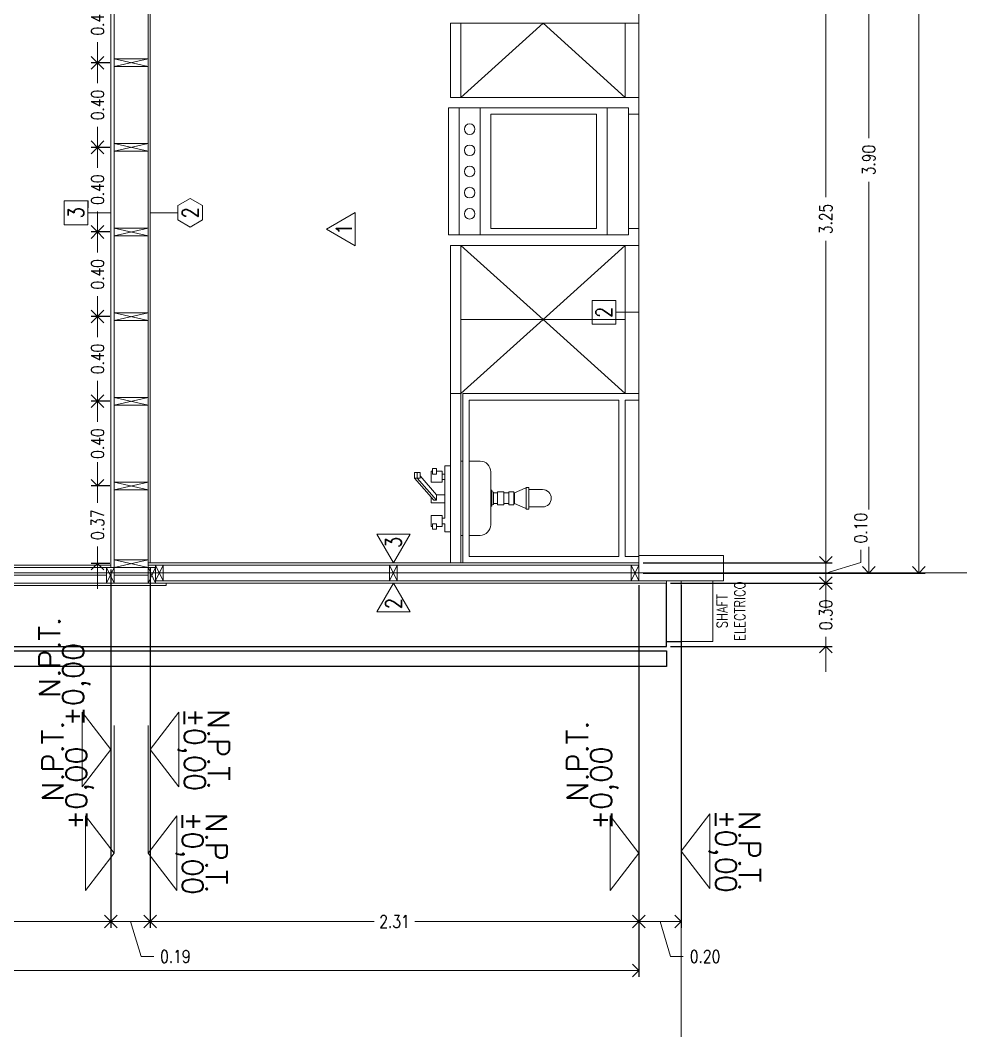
# Model space of a CAD drawing. Header units: metres. Extents: x -2 to 612, y -64 to 156.
# Drawn here: x 548.415 to 552.889, y 21.136 to 25.911 of the extents above; entities that cross this region are included whole.
import ezdxf
from ezdxf.enums import TextEntityAlignment as Align

# ---------------------------------------------------------------- set-up
doc = ezdxf.new("R2010")
doc.units = ezdxf.units.M
doc.header["$LTSCALE"] = 5
doc.header["$MEASUREMENT"] = 0
doc.linetypes.add('HIDDEN', pattern=[0.375, 0.25, -0.125])
doc.layers.get('0').update_dxf_attribs({"color": 30})
doc.layers.get('DEFPOINTS').update_dxf_attribs({"color": 210})
for name, color, linetype, lineweight in [('A-ANNO-DIMS', 3, 'Continuous', 18), ('A-ANNO-SYMB', 3, 'Continuous', 18), ('A-ANNO-TEXT', 3, 'Continuous', 18), ('A-DETL-MBND', 3, 'Continuous', 18), ('A-ELEV-IDEN', 3, 'Continuous', 18), ('A-ELEV-MBE2', 4, 'Continuous', 25), ('A-FURN', 8, 'Continuous', 18), ('A-WALL-PATT', 8, 'Continuous', 18), ('A-WALL-STUD', 3, 'Continuous', 18)]:
    doc.layers.add(name, color=color, linetype=linetype, lineweight=lineweight)
doc.styles.add('E-ROMANS', font='romans.shx', dxfattribs={"width": 0.8})
doc.dimstyles.new('E-0050_ARW_12', dxfattribs={"dimscale": 0.001, "dimtxt": 60, "dimasz": 60, "dimexe": 30, "dimexo": 20, "dimgap": 30, "dimtad": 0, "dimzin": 0, "dimdsep": 46, "dimtxsty": 'E-ROMANS', "dimblk": 'OPEN90', "dimcen": 30, "dimclrd": 256, "dimclre": 256, "dimclrt": 256, "dimadec": 0, "dimazin": 0, "dimtfac": 1, "dimtmove": 1, "dimatfit": 3, "dimldrblk": 'OPEN90', "dimfxl": 1, "dimtfill": 1, "dimtolj": 1, "dimtzin": 0, "dimlwd": -1, "dimarcsym": 0})

# ---------------------------------------------------------------- blocks, each defined once
blk = doc.blocks.new('_Open90')
at = {"color": 0, "linetype": 'ByBlock', "lineweight": -2}
for p, q in [((0, 0), (-1, 0)), ((-0.5, 0.5), (0, 0)), ((0, 0), (-0.5, -0.5))]:
    blk.add_line(p, q, dxfattribs=at)
blk = doc.blocks.new('*D798')
at = {"layer": 'A-ANNO-DIMS', "transparency": 16777216}
for p, q in [((548.781, 23.7705), (548.781, 23.8305)), ((548.781, 23.7105), (548.781, 23.6302)), ((548.781, 23.3435), (548.781, 23.4239)), ((548.781, 23.2835), (548.781, 23.2235))]:
    blk.add_line(p, q, dxfattribs=at)
at = {"layer": 'A-ANNO-DIMS', "lineweight": -2, "transparency": 16777216}
for p, q in [((548.8392, 23.7105), (548.751, 23.7105)), ((548.8392, 23.3435), (548.751, 23.3435))]:
    blk.add_line(p, q, dxfattribs=at)
at = {"layer": 'DEFPOINTS', "color": 0, "transparency": 16777216}
for p in [(548.781, 23.7105), (548.8592, 23.7105), (548.8592, 23.3435)]:
    blk.add_point(p, dxfattribs=at)
at = {"layer": 'A-ANNO-DIMS', "transparency": 16777216, "xscale": 0.06, "yscale": 0.06, "zscale": 0.06}
for p, rotation in [((548.781, 23.7105), 270), ((548.781, 23.3435), 90)]:
    blk.add_blockref('_Open90', p, dxfattribs=dict(at, rotation=rotation))
at = {"layer": 'A-ANNO-DIMS', "transparency": 16777216, "insert": (548.781, 23.527), "char_height": 0.06, "attachment_point": 5, "rotation": 90, "style": 'E-ROMANS', "bg_fill": 3, "box_fill_scale": 1.25, "bg_fill_color": 256, "bg_fill_true_color": 13158600, "bg_fill_transparency": 0}
blk.add_mtext('\\A1;0.37', dxfattribs=at)
blk = doc.blocks.new('*D799')
at = {"layer": 'A-ANNO-DIMS', "lineweight": -2, "transparency": 16777216}
for p, q in [((548.8392, 24.1105), (548.751, 24.1105)), ((548.8392, 23.7105), (548.751, 23.7105))]:
    blk.add_line(p, q, dxfattribs=at)
at = {"layer": 'A-ANNO-DIMS', "transparency": 16777216}
for p, q in [((548.781, 24.0505), (548.781, 24.0137)), ((548.781, 23.7705), (548.781, 23.8074))]:
    blk.add_line(p, q, dxfattribs=at)
at = {"layer": 'DEFPOINTS', "color": 0, "transparency": 16777216}
for p in [(548.781, 24.1105), (548.8592, 24.1105), (548.8592, 23.7105)]:
    blk.add_point(p, dxfattribs=at)
at = {"layer": 'A-ANNO-DIMS', "transparency": 16777216, "xscale": 0.06, "yscale": 0.06, "zscale": 0.06}
for p, rotation in [((548.781, 24.1105), 90), ((548.781, 23.7105), 270)]:
    blk.add_blockref('_Open90', p, dxfattribs=dict(at, rotation=rotation))
at = {"layer": 'A-ANNO-DIMS', "transparency": 16777216, "insert": (548.781, 23.9105), "char_height": 0.06, "attachment_point": 5, "rotation": 90, "style": 'E-ROMANS', "bg_fill": 3, "box_fill_scale": 1.25, "bg_fill_color": 256, "bg_fill_true_color": 13158600, "bg_fill_transparency": 0}
blk.add_mtext('\\A1;0.40', dxfattribs=at)
blk = doc.blocks.new('*D800')
at = {"layer": 'A-ANNO-DIMS', "lineweight": -2, "transparency": 16777216}
for p, q in [((548.8392, 24.5105), (548.751, 24.5105)), ((548.8392, 24.1105), (548.751, 24.1105))]:
    blk.add_line(p, q, dxfattribs=at)
at = {"layer": 'A-ANNO-DIMS', "transparency": 16777216}
for p, q in [((548.781, 24.4505), (548.781, 24.4137)), ((548.781, 24.1705), (548.781, 24.2074))]:
    blk.add_line(p, q, dxfattribs=at)
at = {"layer": 'DEFPOINTS', "color": 0, "transparency": 16777216}
for p in [(548.781, 24.5105), (548.8592, 24.5105), (548.8592, 24.1105)]:
    blk.add_point(p, dxfattribs=at)
at = {"layer": 'A-ANNO-DIMS', "transparency": 16777216, "xscale": 0.06, "yscale": 0.06, "zscale": 0.06}
for p, rotation in [((548.781, 24.5105), 90), ((548.781, 24.1105), 270)]:
    blk.add_blockref('_Open90', p, dxfattribs=dict(at, rotation=rotation))
at = {"layer": 'A-ANNO-DIMS', "transparency": 16777216, "insert": (548.781, 24.3105), "char_height": 0.06, "attachment_point": 5, "rotation": 90, "style": 'E-ROMANS', "bg_fill": 3, "box_fill_scale": 1.25, "bg_fill_color": 256, "bg_fill_true_color": 13158600, "bg_fill_transparency": 0}
blk.add_mtext('\\A1;0.40', dxfattribs=at)
blk = doc.blocks.new('*D801')
at = {"layer": 'A-ANNO-DIMS', "lineweight": -2, "transparency": 16777216}
for p, q in [((548.8392, 24.9105), (548.751, 24.9105)), ((548.8392, 24.5105), (548.751, 24.5105))]:
    blk.add_line(p, q, dxfattribs=at)
at = {"layer": 'A-ANNO-DIMS', "transparency": 16777216}
for p, q in [((548.781, 24.8505), (548.781, 24.8137)), ((548.781, 24.5705), (548.781, 24.6074))]:
    blk.add_line(p, q, dxfattribs=at)
at = {"layer": 'DEFPOINTS', "color": 0, "transparency": 16777216}
for p in [(548.781, 24.9105), (548.8592, 24.9105), (548.8592, 24.5105)]:
    blk.add_point(p, dxfattribs=at)
at = {"layer": 'A-ANNO-DIMS', "transparency": 16777216, "xscale": 0.06, "yscale": 0.06, "zscale": 0.06}
for p, rotation in [((548.781, 24.9105), 90), ((548.781, 24.5105), 270)]:
    blk.add_blockref('_Open90', p, dxfattribs=dict(at, rotation=rotation))
at = {"layer": 'A-ANNO-DIMS', "transparency": 16777216, "insert": (548.781, 24.7105), "char_height": 0.06, "attachment_point": 5, "rotation": 90, "style": 'E-ROMANS', "bg_fill": 3, "box_fill_scale": 1.25, "bg_fill_color": 256, "bg_fill_true_color": 13158600, "bg_fill_transparency": 0}
blk.add_mtext('\\A1;0.40', dxfattribs=at)
blk = doc.blocks.new('*D802')
at = {"layer": 'A-ANNO-DIMS', "lineweight": -2, "transparency": 16777216}
for p, q in [((548.8392, 25.3105), (548.751, 25.3105)), ((548.8392, 24.9105), (548.751, 24.9105))]:
    blk.add_line(p, q, dxfattribs=at)
at = {"layer": 'A-ANNO-DIMS', "transparency": 16777216}
for p, q in [((548.781, 25.2505), (548.781, 25.2137)), ((548.781, 24.9705), (548.781, 25.0074))]:
    blk.add_line(p, q, dxfattribs=at)
at = {"layer": 'DEFPOINTS', "color": 0, "transparency": 16777216}
for p in [(548.781, 25.3105), (548.8592, 25.3105), (548.8592, 24.9105)]:
    blk.add_point(p, dxfattribs=at)
at = {"layer": 'A-ANNO-DIMS', "transparency": 16777216, "xscale": 0.06, "yscale": 0.06, "zscale": 0.06}
for p, rotation in [((548.781, 25.3105), 90), ((548.781, 24.9105), 270)]:
    blk.add_blockref('_Open90', p, dxfattribs=dict(at, rotation=rotation))
at = {"layer": 'A-ANNO-DIMS', "transparency": 16777216, "insert": (548.781, 25.1105), "char_height": 0.06, "attachment_point": 5, "rotation": 90, "style": 'E-ROMANS', "bg_fill": 3, "box_fill_scale": 1.25, "bg_fill_color": 256, "bg_fill_true_color": 13158600, "bg_fill_transparency": 0}
blk.add_mtext('\\A1;0.40', dxfattribs=at)
blk = doc.blocks.new('*D803')
at = {"layer": 'A-ANNO-DIMS', "lineweight": -2, "transparency": 16777216}
for p, q in [((548.8392, 25.7105), (548.751, 25.7105)), ((548.8392, 25.3105), (548.751, 25.3105))]:
    blk.add_line(p, q, dxfattribs=at)
at = {"layer": 'A-ANNO-DIMS', "transparency": 16777216}
for p, q in [((548.781, 25.6505), (548.781, 25.6137)), ((548.781, 25.3705), (548.781, 25.4074))]:
    blk.add_line(p, q, dxfattribs=at)
at = {"layer": 'DEFPOINTS', "color": 0, "transparency": 16777216}
for p in [(548.781, 25.7105), (548.8592, 25.7105), (548.8592, 25.3105)]:
    blk.add_point(p, dxfattribs=at)
at = {"layer": 'A-ANNO-DIMS', "transparency": 16777216, "xscale": 0.06, "yscale": 0.06, "zscale": 0.06}
for p, rotation in [((548.781, 25.7105), 90), ((548.781, 25.3105), 270)]:
    blk.add_blockref('_Open90', p, dxfattribs=dict(at, rotation=rotation))
at = {"layer": 'A-ANNO-DIMS', "transparency": 16777216, "insert": (548.781, 25.5105), "char_height": 0.06, "attachment_point": 5, "rotation": 90, "style": 'E-ROMANS', "bg_fill": 3, "box_fill_scale": 1.25, "bg_fill_color": 256, "bg_fill_true_color": 13158600, "bg_fill_transparency": 0}
blk.add_mtext('\\A1;0.40', dxfattribs=at)
blk = doc.blocks.new('*D804')
at = {"layer": 'A-ANNO-DIMS', "lineweight": -2, "transparency": 16777216}
for p, q in [((548.8392, 26.1105), (548.751, 26.1105)), ((548.8392, 25.7105), (548.751, 25.7105))]:
    blk.add_line(p, q, dxfattribs=at)
at = {"layer": 'A-ANNO-DIMS', "transparency": 16777216}
for p, q in [((548.781, 26.0505), (548.781, 26.0137)), ((548.781, 25.7705), (548.781, 25.8074))]:
    blk.add_line(p, q, dxfattribs=at)
at = {"layer": 'DEFPOINTS', "color": 0, "transparency": 16777216}
for p in [(548.781, 26.1105), (548.8592, 26.1105), (548.8592, 25.7105)]:
    blk.add_point(p, dxfattribs=at)
at = {"layer": 'A-ANNO-DIMS', "transparency": 16777216, "xscale": 0.06, "yscale": 0.06, "zscale": 0.06}
for p, rotation in [((548.781, 26.1105), 90), ((548.781, 25.7105), 270)]:
    blk.add_blockref('_Open90', p, dxfattribs=dict(at, rotation=rotation))
at = {"layer": 'A-ANNO-DIMS', "transparency": 16777216, "insert": (548.781, 25.9105), "char_height": 0.06, "attachment_point": 5, "rotation": 90, "style": 'E-ROMANS', "bg_fill": 3, "box_fill_scale": 1.25, "bg_fill_color": 256, "bg_fill_true_color": 13158600, "bg_fill_transparency": 0}
blk.add_mtext('\\A1;0.40', dxfattribs=at)
blk = doc.blocks.new('*D1424')
at = {"layer": 'A-ANNO-DIMS', "lineweight": -2, "transparency": 16777216}
for p, q in [((552.8687, 30.201), (552.6324, 30.201)), ((551.3688, 23.299), (552.6924, 23.299))]:
    blk.add_line(p, q, dxfattribs=at)
at = {"layer": 'A-ANNO-DIMS', "transparency": 16777216}
for p, q in [((552.6624, 30.141), (552.6624, 26.852)), ((552.6624, 23.359), (552.6624, 26.648))]:
    blk.add_line(p, q, dxfattribs=at)
at = {"layer": 'DEFPOINTS', "color": 0, "transparency": 16777216}
for p in [(552.6624, 30.201), (552.8887, 30.201), (551.3488, 23.299)]:
    blk.add_point(p, dxfattribs=at)
at = {"layer": 'A-ANNO-DIMS', "transparency": 16777216, "xscale": 0.06, "yscale": 0.06, "zscale": 0.06}
for p, rotation in [((552.6624, 30.201), 90), ((552.6624, 23.299), 270)]:
    blk.add_blockref('_Open90', p, dxfattribs=dict(at, rotation=rotation))
at = {"layer": 'A-ANNO-DIMS', "transparency": 16777216, "insert": (552.6624, 26.75), "char_height": 0.06, "attachment_point": 5, "rotation": 90, "style": 'E-ROMANS', "bg_fill": 3, "box_fill_scale": 1.25, "bg_fill_color": 256, "bg_fill_true_color": 13158600, "bg_fill_transparency": 0}
blk.add_mtext('\\A1;6.90', dxfattribs=at)
blk = doc.blocks.new('*D779')
at = {"layer": 'A-ANNO-DIMS', "lineweight": -2, "transparency": 16777216}
for p, q in [((551.3592, 27.202), (552.4554, 27.202)), ((551.3592, 23.299), (552.4554, 23.299))]:
    blk.add_line(p, q, dxfattribs=at)
at = {"layer": 'A-ANNO-DIMS', "transparency": 16777216}
for p, q in [((552.4254, 27.142), (552.4254, 25.3537)), ((552.4254, 23.359), (552.4254, 25.1474))]:
    blk.add_line(p, q, dxfattribs=at)
at = {"layer": 'DEFPOINTS', "color": 0, "transparency": 16777216}
for p in [(551.3392, 27.202), (551.3392, 23.299), (552.4254, 23.299)]:
    blk.add_point(p, dxfattribs=at)
at = {"layer": 'A-ANNO-DIMS', "transparency": 16777216, "xscale": 0.06, "yscale": 0.06, "zscale": 0.06}
for p, rotation in [((552.4254, 27.202), 90), ((552.4254, 23.299), 270)]:
    blk.add_blockref('_Open90', p, dxfattribs=dict(at, rotation=rotation))
at = {"layer": 'A-ANNO-DIMS', "transparency": 16777216, "insert": (552.4254, 25.2505), "char_height": 0.06, "attachment_point": 5, "rotation": 90, "style": 'E-ROMANS', "bg_fill": 3, "box_fill_scale": 1.25, "bg_fill_color": 256, "bg_fill_true_color": 13158600, "bg_fill_transparency": 0}
blk.add_mtext('\\A1;3.90', dxfattribs=at)
blk = doc.blocks.new('*D814')
at = {"layer": 'A-ANNO-DIMS', "lineweight": -2, "transparency": 16777216}
for p, q in [((551.3392, 23.2415), (551.3392, 21.6222)), ((551.5392, 23.2415), (551.5392, 21.6222))]:
    blk.add_line(p, q, dxfattribs=at)
at = {"layer": 'A-ANNO-DIMS', "transparency": 16777216}
for p, q in [((551.4792, 21.6522), (551.3992, 21.6522)), ((551.4392, 21.6522), (551.4887, 21.4872)), ((551.4887, 21.4872), (551.5487, 21.4872))]:
    blk.add_line(p, q, dxfattribs=at)
at = {"layer": 'DEFPOINTS', "color": 0, "transparency": 16777216}
for p in [(551.3392, 23.2615), (551.5392, 23.2615), (551.3392, 21.6522)]:
    blk.add_point(p, dxfattribs=at)
at = {"layer": 'A-ANNO-DIMS', "transparency": 16777216, "xscale": 0.06, "yscale": 0.06, "zscale": 0.06, "rotation": 180}
blk.add_blockref('_Open90', (551.3392, 21.6522), dxfattribs=at)
at = {"layer": 'A-ANNO-DIMS', "transparency": 16777216, "xscale": 0.06, "yscale": 0.06, "zscale": 0.06}
blk.add_blockref('_Open90', (551.5392, 21.6522), dxfattribs=at)
at = {"layer": 'A-ANNO-DIMS', "transparency": 16777216, "insert": (551.6519, 21.4872), "char_height": 0.06, "attachment_point": 5, "style": 'E-ROMANS', "bg_fill": 3, "box_fill_scale": 1.25, "bg_fill_color": 256, "bg_fill_true_color": 13158600, "bg_fill_transparency": 0}
blk.add_mtext('\\A1;0.20', dxfattribs=at)
blk = doc.blocks.new('*D815')
at = {"layer": 'A-ANNO-DIMS', "lineweight": -2, "transparency": 16777216}
for p, q in [((549.0292, 23.3265), (549.0292, 21.6222)), ((551.3392, 23.2415), (551.3392, 21.6222))]:
    blk.add_line(p, q, dxfattribs=at)
at = {"layer": 'A-ANNO-DIMS', "transparency": 16777216}
for p, q in [((549.0892, 21.6522), (550.0879, 21.6522)), ((551.2792, 21.6522), (550.2805, 21.6522))]:
    blk.add_line(p, q, dxfattribs=at)
at = {"layer": 'DEFPOINTS', "color": 0, "transparency": 16777216}
for p in [(549.0292, 23.3465), (551.3392, 23.2615), (549.0292, 21.6522)]:
    blk.add_point(p, dxfattribs=at)
at = {"layer": 'A-ANNO-DIMS', "transparency": 16777216, "xscale": 0.06, "yscale": 0.06, "zscale": 0.06, "rotation": 180}
blk.add_blockref('_Open90', (549.0292, 21.6522), dxfattribs=at)
at = {"layer": 'A-ANNO-DIMS', "transparency": 16777216, "xscale": 0.06, "yscale": 0.06, "zscale": 0.06}
blk.add_blockref('_Open90', (551.3392, 21.6522), dxfattribs=at)
at = {"layer": 'A-ANNO-DIMS', "transparency": 16777216, "insert": (550.1842, 21.6522), "char_height": 0.06, "attachment_point": 5, "style": 'E-ROMANS', "bg_fill": 3, "box_fill_scale": 1.25, "bg_fill_color": 256, "bg_fill_true_color": 13158600, "bg_fill_transparency": 0}
blk.add_mtext('\\A1;2.31', dxfattribs=at)
blk = doc.blocks.new('*D816')
at = {"layer": 'A-ANNO-DIMS', "lineweight": -2, "transparency": 16777216}
for p, q in [((548.8442, 23.3155), (548.8442, 21.6222)), ((549.0292, 23.3265), (549.0292, 21.6222))]:
    blk.add_line(p, q, dxfattribs=at)
at = {"layer": 'A-ANNO-DIMS', "transparency": 16777216}
for p, q in [((548.9692, 21.6522), (548.9042, 21.6522)), ((548.9367, 21.6522), (548.9862, 21.4872)), ((548.9862, 21.4872), (549.0462, 21.4872))]:
    blk.add_line(p, q, dxfattribs=at)
at = {"layer": 'DEFPOINTS', "color": 0, "transparency": 16777216}
for p in [(548.8442, 23.3355), (549.0292, 23.3465), (548.8442, 21.6522)]:
    blk.add_point(p, dxfattribs=at)
at = {"layer": 'A-ANNO-DIMS', "transparency": 16777216, "xscale": 0.06, "yscale": 0.06, "zscale": 0.06, "rotation": 180}
blk.add_blockref('_Open90', (548.8442, 21.6522), dxfattribs=at)
at = {"layer": 'A-ANNO-DIMS', "transparency": 16777216, "xscale": 0.06, "yscale": 0.06, "zscale": 0.06}
blk.add_blockref('_Open90', (549.0292, 21.6522), dxfattribs=at)
at = {"layer": 'A-ANNO-DIMS', "transparency": 16777216, "insert": (549.1482, 21.4872), "char_height": 0.06, "attachment_point": 5, "style": 'E-ROMANS', "bg_fill": 3, "box_fill_scale": 1.25, "bg_fill_color": 256, "bg_fill_true_color": 13158600, "bg_fill_transparency": 0}
blk.add_mtext('\\A1;0.19', dxfattribs=at)
blk = doc.blocks.new('*D1432')
at = {"layer": 'A-ANNO-DIMS', "lineweight": -2, "transparency": 16777216}
for p, q in [((546.696, 23.3155), (546.696, 21.6222)), ((548.8442, 23.3155), (548.8442, 21.6222))]:
    blk.add_line(p, q, dxfattribs=at)
at = {"layer": 'A-ANNO-DIMS', "transparency": 16777216}
for p, q in [((546.756, 21.6522), (547.667, 21.6522)), ((548.7842, 21.6522), (547.8732, 21.6522))]:
    blk.add_line(p, q, dxfattribs=at)
at = {"layer": 'DEFPOINTS', "color": 0, "transparency": 16777216}
for p in [(546.696, 23.3355), (548.8442, 23.3355), (546.696, 21.6522)]:
    blk.add_point(p, dxfattribs=at)
at = {"layer": 'A-ANNO-DIMS', "transparency": 16777216, "xscale": 0.06, "yscale": 0.06, "zscale": 0.06, "rotation": 180}
blk.add_blockref('_Open90', (546.696, 21.6522), dxfattribs=at)
at = {"layer": 'A-ANNO-DIMS', "transparency": 16777216, "xscale": 0.06, "yscale": 0.06, "zscale": 0.06}
blk.add_blockref('_Open90', (548.8442, 21.6522), dxfattribs=at)
at = {"layer": 'A-ANNO-DIMS', "transparency": 16777216, "insert": (547.7701, 21.6522), "char_height": 0.06, "attachment_point": 5, "style": 'E-ROMANS', "bg_fill": 3, "box_fill_scale": 1.25, "bg_fill_color": 256, "bg_fill_true_color": 13158600, "bg_fill_transparency": 0}
blk.add_mtext('\\A1;2.15', dxfattribs=at)
blk = doc.blocks.new('*D1433')
at = {"layer": 'A-ANNO-DIMS', "lineweight": -2, "transparency": 16777216}
for p, q in [((551.3392, 23.2415), (551.3392, 21.3905)), ((545.1423, 22.9191), (545.1423, 21.3905))]:
    blk.add_line(p, q, dxfattribs=at)
at = {"layer": 'A-ANNO-DIMS', "transparency": 16777216}
for p, q in [((545.2023, 21.4205), (548.1387, 21.4205)), ((551.2792, 21.4205), (548.3427, 21.4205))]:
    blk.add_line(p, q, dxfattribs=at)
at = {"layer": 'DEFPOINTS', "color": 0, "transparency": 16777216}
for p in [(551.3392, 23.2615), (545.1423, 22.9391), (545.1423, 21.4205)]:
    blk.add_point(p, dxfattribs=at)
at = {"layer": 'A-ANNO-DIMS', "transparency": 16777216, "xscale": 0.06, "yscale": 0.06, "zscale": 0.06, "rotation": 180}
blk.add_blockref('_Open90', (545.1423, 21.4205), dxfattribs=at)
at = {"layer": 'A-ANNO-DIMS', "transparency": 16777216, "xscale": 0.06, "yscale": 0.06, "zscale": 0.06}
blk.add_blockref('_Open90', (551.3392, 21.4205), dxfattribs=at)
at = {"layer": 'A-ANNO-DIMS', "transparency": 16777216, "insert": (548.2407, 21.4205), "char_height": 0.06, "attachment_point": 5, "style": 'E-ROMANS', "bg_fill": 3, "box_fill_scale": 1.25, "bg_fill_color": 256, "bg_fill_true_color": 13158600, "bg_fill_transparency": 0}
blk.add_mtext('\\A1;6.20', dxfattribs=at)
blk = doc.blocks.new('*D1434')
at = {"layer": 'A-ANNO-DIMS', "transparency": 16777216}
for p, q in [((552.2224, 23.3105), (552.2224, 23.3705)), ((552.2224, 23.2505), (552.2224, 23.2042)), ((552.2224, 22.9515), (552.2224, 22.9979)), ((552.2224, 22.8915), (552.2224, 22.8315))]:
    blk.add_line(p, q, dxfattribs=at)
at = {"layer": 'A-ANNO-DIMS', "lineweight": -2, "transparency": 16777216}
for p, q in [((551.4892, 23.2505), (552.2524, 23.2505)), ((551.4892, 22.9515), (552.2524, 22.9515))]:
    blk.add_line(p, q, dxfattribs=at)
at = {"layer": 'DEFPOINTS', "color": 0, "transparency": 16777216}
for p in [(551.4692, 23.2505), (552.2224, 23.2505), (551.4692, 22.9515)]:
    blk.add_point(p, dxfattribs=at)
at = {"layer": 'A-ANNO-DIMS', "transparency": 16777216, "xscale": 0.06, "yscale": 0.06, "zscale": 0.06}
for p, rotation in [((552.2224, 23.2505), 270), ((552.2224, 22.9515), 90)]:
    blk.add_blockref('_Open90', p, dxfattribs=dict(at, rotation=rotation))
at = {"layer": 'A-ANNO-DIMS', "transparency": 16777216, "insert": (552.2224, 23.101), "char_height": 0.06, "attachment_point": 5, "rotation": 90, "style": 'E-ROMANS', "bg_fill": 3, "box_fill_scale": 1.25, "bg_fill_color": 256, "bg_fill_true_color": 13158600, "bg_fill_transparency": 0}
blk.add_mtext('\\A1;0.30', dxfattribs=at)
blk = doc.blocks.new('*D1435')
at = {"layer": 'A-ANNO-DIMS', "transparency": 16777216}
for p, q in [((552.2224, 23.4065), (552.2224, 23.4665)), ((552.3874, 23.348), (552.3874, 23.408)), ((552.2224, 23.2985), (552.3874, 23.348)), ((552.2224, 23.2505), (552.2224, 23.3465)), ((552.2224, 23.2505), (552.2224, 23.3465)), ((552.2224, 23.1905), (552.2224, 23.1305))]:
    blk.add_line(p, q, dxfattribs=at)
at = {"layer": 'A-ANNO-DIMS', "lineweight": -2, "transparency": 16777216}
for p, q in [((551.3592, 23.3465), (552.2524, 23.3465)), ((551.4892, 23.2505), (552.2524, 23.2505))]:
    blk.add_line(p, q, dxfattribs=at)
at = {"layer": 'DEFPOINTS', "color": 0, "transparency": 16777216}
for p in [(551.3392, 23.3465), (552.2224, 23.3465), (551.4692, 23.2505)]:
    blk.add_point(p, dxfattribs=at)
at = {"layer": 'A-ANNO-DIMS', "transparency": 16777216, "xscale": 0.06, "yscale": 0.06, "zscale": 0.06}
for p, rotation in [((552.2224, 23.3465), 270), ((552.2224, 23.2505), 90)]:
    blk.add_blockref('_Open90', p, dxfattribs=dict(at, rotation=rotation))
at = {"layer": 'A-ANNO-DIMS', "transparency": 16777216, "insert": (552.3874, 23.5112), "char_height": 0.06, "attachment_point": 5, "rotation": 90, "style": 'E-ROMANS', "bg_fill": 3, "box_fill_scale": 1.25, "bg_fill_color": 256, "bg_fill_true_color": 13158600, "bg_fill_transparency": 0}
blk.add_mtext('\\A1;0.10', dxfattribs=at)
blk = doc.blocks.new('*D1436')
at = {"layer": 'A-ANNO-DIMS', "lineweight": -2, "transparency": 16777216}
for p, q in [((551.3592, 26.5975), (552.2524, 26.5975)), ((551.3592, 23.3465), (552.2524, 23.3465))]:
    blk.add_line(p, q, dxfattribs=at)
at = {"layer": 'A-ANNO-DIMS', "transparency": 16777216}
for p, q in [((552.2224, 26.5375), (552.2224, 25.0752)), ((552.2224, 23.4065), (552.2224, 24.8689))]:
    blk.add_line(p, q, dxfattribs=at)
at = {"layer": 'DEFPOINTS', "color": 0, "transparency": 16777216}
for p in [(551.3392, 26.5975), (552.2224, 26.5975), (551.3392, 23.3465)]:
    blk.add_point(p, dxfattribs=at)
at = {"layer": 'A-ANNO-DIMS', "transparency": 16777216, "xscale": 0.06, "yscale": 0.06, "zscale": 0.06}
for p, rotation in [((552.2224, 26.5975), 90), ((552.2224, 23.3465), 270)]:
    blk.add_blockref('_Open90', p, dxfattribs=dict(at, rotation=rotation))
at = {"layer": 'A-ANNO-DIMS', "transparency": 16777216, "insert": (552.2224, 24.972), "char_height": 0.06, "attachment_point": 5, "rotation": 90, "style": 'E-ROMANS', "bg_fill": 3, "box_fill_scale": 1.25, "bg_fill_color": 256, "bg_fill_true_color": 13158600, "bg_fill_transparency": 0}
blk.add_mtext('\\A1;3.25', dxfattribs=at)

msp = doc.modelspace()

# ---------------------------------------------------------------- linework, layer by layer
at = {"layer": 'A-ANNO-SYMB', "linetype": 'HIDDEN'}
for p, q in [((548.85922, 21.97511), (548.85922, 22.57908)), ((549.01922, 21.97511), (549.01922, 22.57908)), ((551.33922, 21.97511), (551.33922, 22.57908))]:
    msp.add_line(p, q, dxfattribs=at)
at = {"layer": 'A-ANNO-SYMB'}
msp.add_lwpolyline([(551.53922, 20.83027), (551.53922, 23.26154), (551.33922, 23.26154), (551.33922, 30.23854), (551.33922, 30.23854), (551.53922, 30.23854), (551.53922, 35.08318)], dxfattribs=at)
at = {"layer": 'A-ANNO-SYMB', "linetype": 'HIDDEN'}
for points in [[(548.84422, 22.46506), (548.84422, 22.57908)], [(549.02922, 22.46506), (549.02922, 22.57908)]]:
    msp.add_lwpolyline(points, dxfattribs=at)
at = {"layer": 'A-ANNO-TEXT'}
msp.add_line((549.1601, 25.00122), (549.02922, 25.00122), dxfattribs=at)
for points in [[(549.27672, 24.96756), (549.21841, 24.9339), (549.1601, 24.96756), (549.1601, 25.03489), (549.21841, 25.06855), (549.27672, 25.03489)], [(549.86244, 24.92385), (549.9983, 25.00228), (549.9983, 24.84541)], [(549.86244, 24.92385), (549.9983, 25.00228), (549.9983, 24.84541)], [(551.11752, 24.58718), (551.11752, 24.47468), (551.23002, 24.47468), (551.23002, 24.58718)], [(550.17922, 23.34654), (550.25766, 23.48241), (550.10078, 23.4824)], [(550.17922, 23.25154), (550.25766, 23.11568), (550.10078, 23.11568)]]:
    msp.add_lwpolyline(points, close=True, dxfattribs=at)
at = {"layer": 'A-DETL-MBND'}
for p, q in [((548.84422, 23.33554), (546.67922, 23.33554)), ((548.84422, 23.32554), (546.67922, 23.32554)), ((551.30322, 23.26154), (549.06922, 23.26154))]:
    msp.add_line(p, q, dxfattribs=at)
for points in [[(548.84422, 23.32554), (548.84422, 30.17454)], [(548.85922, 23.32554), (548.85922, 30.17454)], [(549.01922, 23.32554), (549.01922, 30.16354)], [(549.02922, 23.34654), (549.02922, 27.15451)], [(549.01922, 23.34654), (551.33922, 23.34654)], [(551.33922, 23.33654), (549.01922, 23.33654)], [(551.46922, 23.26154), (551.46922, 23.25054), (549.05522, 23.25054)], [(549.01922, 23.25054), (546.67922, 23.25054)], [(549.10522, 23.25054), (549.10522, 23.24054), (546.67922, 23.24054)]]:
    msp.add_lwpolyline(points, dxfattribs=at)
at = {"layer": 'A-ELEV-IDEN'}
msp.add_lwpolyline([(551.33922, 23.26154), (551.33922, 23.38154), (551.73922, 23.38154), (551.73922, 23.26154)], close=True, dxfattribs=at)
at = {"layer": 'A-ELEV-MBE2'}
for p, q in [((551.46922, 22.97553), (551.53922, 22.97553)), ((546.69599, 22.95153), (551.46922, 22.95153)), ((551.46922, 22.93153), (551.46922, 22.85653))]:
    msp.add_line(p, q, dxfattribs=at)
for points in [[(551.46922, 22.95153), (551.46922, 23.25054)], [(546.64122, 22.93153), (551.46922, 22.93153)], [(551.46922, 22.85653), (546.64122, 22.85653)]]:
    msp.add_lwpolyline(points, dxfattribs=at)
at = {"layer": 'A-FURN'}
for p, q in [((550.44832, 25.54654), (550.44832, 25.89654)), ((550.49832, 25.54654), (550.49832, 25.8966)), ((551.27482, 25.89654), (551.27482, 25.54654)), ((550.48922, 24.89654), (550.48922, 25.49654)), ((550.48922, 25.49654), (551.28922, 25.49654)), ((550.58922, 24.89654), (550.58922, 25.49654)), ((551.18922, 24.89654), (551.18922, 25.49654)), ((551.28922, 25.49654), (551.28922, 24.89654)), ((551.28922, 24.89654), (550.48922, 24.89654)), ((550.44832, 24.14654), (550.44832, 24.84654)), ((550.44832, 24.84654), (550.44832, 24.84654)), ((550.49832, 24.14654), (550.49832, 24.84654)), ((551.27482, 24.49654), (551.27482, 24.84654)), ((550.49832, 24.49654), (551.27482, 24.49654)), ((551.27482, 24.49654), (551.27482, 24.14654)), ((550.49832, 24.14654), (550.44832, 24.14654)), ((550.50628, 24.14654), (550.50628, 23.84552)), ((551.27482, 24.14654), (550.50628, 24.14654)), ((550.53628, 24.11654), (550.53628, 23.84552)), ((551.24482, 24.11654), (550.53628, 24.11654)), ((551.24482, 24.11654), (551.24482, 23.37654)), ((551.27482, 24.11654), (551.27482, 23.37654)), ((550.53628, 23.37654), (550.53628, 23.84552)), ((550.27876, 23.77334), (550.2918, 23.77334)), ((550.27876, 23.74725), (550.27876, 23.77334)), ((550.2918, 23.74725), (550.27876, 23.74725)), ((550.37006, 23.64291), (550.27876, 23.74725)), ((550.2918, 23.77334), (550.30485, 23.77334)), ((550.2918, 23.77334), (550.2918, 23.74725)), ((550.30485, 23.74725), (550.2918, 23.74725)), ((550.2918, 23.74725), (550.38311, 23.64291)), ((550.30474, 23.75879), (550.38311, 23.66899)), ((550.30485, 23.77334), (550.30485, 23.74725)), ((550.42224, 23.76682), (550.40919, 23.76682)), ((550.40919, 23.74073), (550.42224, 23.74073)), ((550.81883, 23.69333), (550.88404, 23.69333)), ((550.35702, 23.62986), (550.35702, 23.65776)), ((550.38311, 23.64291), (550.37006, 23.64291)), ((550.38311, 23.66899), (550.42224, 23.66899)), ((550.38311, 23.66899), (550.38311, 23.64291)), ((550.67106, 23.67738), (550.6514, 23.67738)), ((550.72454, 23.67738), (550.70146, 23.67738)), ((550.75067, 23.67738), (550.74878, 23.67738)), ((550.75067, 23.67738), (550.75067, 23.62738)), ((550.42224, 23.62986), (550.35702, 23.62986)), ((550.67106, 23.62738), (550.6514, 23.62738)), ((550.72454, 23.62738), (550.70146, 23.62738)), ((550.75067, 23.62738), (550.74878, 23.62738)), ((550.81883, 23.61144), (550.88404, 23.61144)), ((550.40919, 23.55812), (550.42224, 23.55812)), ((550.42224, 23.53204), (550.40919, 23.53204)), ((551.24482, 23.37654), (550.53628, 23.37654))]:
    msp.add_line(p, q, dxfattribs=at)
for points in [[(550.49832, 25.54654), (550.88657, 25.89654), (551.27482, 25.54654)], [(550.48922, 25.49654), (550.43922, 25.49654), (550.43922, 24.89654), (550.48922, 24.89654)], [(550.58922, 24.89654), (550.48922, 24.89654)], [(550.49832, 24.84654), (550.88657, 24.49654), (551.27482, 24.84654)], [(550.49832, 24.14654), (550.88657, 24.49654), (551.27482, 24.14654)], [(550.42224, 23.55812), (550.42224, 23.80595), (550.44832, 23.80595), (550.44832, 23.49291), (550.42224, 23.49291), (550.42224, 23.53204)], [(550.50628, 23.82738), (550.49832, 23.82738)], [(550.36351, 23.77986), (550.35702, 23.77986), (550.35702, 23.72769), (550.40919, 23.72769), (550.40919, 23.77986), (550.38311, 23.77986)], [(550.75067, 23.67738), (550.80213, 23.69978), (550.8069, 23.69978), (550.8069, 23.69978)], [(550.6445, 23.68438), (550.6514, 23.68142), (550.6514, 23.65238)], [(550.6445, 23.62039), (550.6514, 23.62335), (550.6514, 23.65238)], [(550.75067, 23.62738), (550.80213, 23.60498), (550.8069, 23.60498), (550.8069, 23.60498)], [(550.36351, 23.51899), (550.35702, 23.51899), (550.35702, 23.57117), (550.40919, 23.57117), (550.40919, 23.51899), (550.38311, 23.51899)], [(550.49832, 23.47698), (550.50628, 23.47698)]]:
    msp.add_lwpolyline(points, dxfattribs=at)
for points in [[(550.63922, 25.46654), (551.13922, 25.46654), (551.13922, 24.92654), (550.63922, 24.92654)], [(550.38311, 23.79291), (550.36354, 23.79291), (550.36354, 23.76682), (550.38311, 23.76682)], [(550.6388, 23.68979), (550.6388, 23.61498), (550.6445, 23.61498), (550.6445, 23.68979)], [(550.8069, 23.70334), (550.8069, 23.60143), (550.81883, 23.60143), (550.81883, 23.70334)], [(550.67106, 23.68294), (550.67106, 23.62183), (550.70146, 23.62183), (550.70146, 23.68294)], [(550.72454, 23.68294), (550.72454, 23.62183), (550.74878, 23.62183), (550.74878, 23.68294)], [(550.38311, 23.50595), (550.36354, 23.50595), (550.36354, 23.53204), (550.38311, 23.53204)]]:
    msp.add_lwpolyline(points, close=True, dxfattribs=at)
msp.add_lwpolyline([(550.53628, 23.47698), (550.5888, 23.47698, 0.4142136), (550.6388, 23.52698), (550.6388, 23.77738, 0.4142136), (550.5888, 23.82738), (550.53628, 23.82738)], format="xyb", dxfattribs=at)
for centre in [(550.53922, 25.39654), (550.53922, 25.29654), (550.53922, 25.19654), (550.53922, 25.09654), (550.53922, 24.99654)]:
    msp.add_circle(centre, 0.025, dxfattribs=at)
msp.add_arc((550.88404, 23.65238), 0.04095, 270, 90, dxfattribs=at)
at = {"layer": 'A-WALL-PATT', "ltscale": 0.1}
for p, q in [((550.15422, 23.29904), (549.09122, 23.29904)), ((551.30322, 23.29904), (550.20422, 23.29904))]:
    msp.add_line(p, q, dxfattribs=at)

# ---------------------------------------------------------------- texts
at = {"layer": 'A-ANNO-TEXT', "char_height": 0.075, "attachment_point": 5, "style": 'E-ROMANS'}
for s, insert, rotation in [('\\pi-0.45,l0.45,t0.45;2', (549.21841, 25.00122), 89.99952), ('\\pi-0.45,l0.45,t0.45;1', (549.9457, 24.92385), 89.99952), ('\\pi-0.45,l0.45,t0.45;1', (549.9457, 24.92385), 89.99952), ('\\pi-0.45,l0.45,t0.45;2', (551.17377, 24.53093), 89.99952), ('\\pi-0.45,l0.45,t0.45;3', (550.17922, 23.44345), 90.00048), ('\\pi-0.45,l0.45,t0.45;2', (550.17922, 23.15464), 89.99952)]:
    msp.add_mtext(s, dxfattribs=dict(at, insert=insert, rotation=rotation))
at = {"layer": 'A-ANNO-TEXT', "style": 'E-ROMANS'}
msp.add_attdef('N.P.T.', text='N.', height=0.1, rotation=270, dxfattribs=at).set_placement((551.78201, 21.9844), align=Align.BOTTOM_CENTER)

# ---------------------------------------------------------------- next in the draw order: dimensions: what is measured, and where the dimension line sits
at = {"layer": 'A-ANNO-DIMS'}
for base, p1, p2, angle, picture, middle in [((548.78101, 23.71054), (548.85922, 23.34354), (548.85922, 23.71054), 90, '*D798', (548.78101, 23.52704)), ((551.33922, 21.65224), (551.53922, 23.26154), (551.33922, 23.26154), 180, '*D814', (551.57872, 21.48724))]:
    dim = msp.add_linear_dim(base=base, p1=p1, p2=p2, angle=angle, dimstyle='E-0050_ARW_12', dxfattribs=at)
    dim.commit()
    dim.dimension.update_dxf_attribs({"geometry": picture, "text_midpoint": middle})

# ---------------------------------------------------------------- next in the draw order: linework, layer by layer
at = {"layer": 'A-ANNO-SYMB'}
msp.add_line((552.88868, 23.29904), (544.27895, 23.29904), dxfattribs=at)
for points in [[(551.67509, 21.80837), (551.53922, 21.9844), (551.67509, 22.16044)], [(551.67509, 21.80837), (551.67509, 22.16044)]]:
    msp.add_lwpolyline(points, dxfattribs=at)
at = {"layer": 'A-WALL-PATT', "ltscale": 0.1}
for p, q in [((548.82322, 23.28804), (547.79172, 23.28804)), ((549.01922, 23.28804), (548.85922, 23.28804))]:
    msp.add_line(p, q, dxfattribs=at)

# ---------------------------------------------------------------- next in the draw order: texts
at = {"layer": 'A-ANNO-TEXT', "style": 'E-ROMANS'}
msp.add_attdef('%%P0,00', text='0.00', height=0.1, rotation=270, dxfattribs=at).set_placement((551.67042, 21.9844), align=Align.BOTTOM_CENTER)

# ---------------------------------------------------------------- next in the draw order: dimensions: what is measured, and where the dimension line sits
at = {"layer": 'A-ANNO-DIMS'}
dim = msp.add_linear_dim(base=(548.78101, 24.11054), p1=(548.85922, 23.71054), p2=(548.85922, 24.11054), angle=90, dimstyle='E-0050_ARW_12', dxfattribs=at)
dim.commit()
dim.dimension.update_dxf_attribs({"geometry": '*D799', "text_midpoint": (548.78101, 23.91054)})

# ---------------------------------------------------------------- next in the draw order: linework, layer by layer
at = {"layer": 'A-WALL-STUD'}
for points in [[(548.85922, 23.72854), (549.01922, 23.72854), (549.01922, 23.69254), (548.85922, 23.69254), (548.85922, 23.72854)], [(548.85922, 23.69254), (549.01922, 23.72854)], [(548.85922, 23.72854), (549.01922, 23.69254)]]:
    msp.add_lwpolyline(points, dxfattribs=at)

# ---------------------------------------------------------------- next in the draw order: dimensions: what is measured, and where the dimension line sits
at = {"layer": 'A-ANNO-DIMS'}
for base, p1, p2, picture, middle in [((552.66239, 30.20104), (551.34882, 23.29904), (552.88868, 30.20104), '*D1424', (552.66239, 26.75004)), ((548.78101, 24.51054), (548.85922, 24.11054), (548.85922, 24.51054), '*D800', (548.78101, 24.31054))]:
    dim = msp.add_linear_dim(base=base, p1=p1, p2=p2, angle=90, dimstyle='E-0050_ARW_12', dxfattribs=at)
    dim.commit()
    dim.dimension.update_dxf_attribs({"geometry": picture, "text_midpoint": middle})

# ---------------------------------------------------------------- next in the draw order: linework, layer by layer
at = {"layer": 'A-ANNO-TEXT'}
msp.add_line((551.23002, 24.53093), (551.33922, 24.53093), dxfattribs=at)
at = {"layer": 'A-FURN'}
for p, q in [((551.33922, 25.8975), (550.44832, 25.89654)), ((550.44832, 25.54654), (551.33922, 25.54654)), ((550.44832, 24.84654), (551.33922, 24.84654))]:
    msp.add_line(p, q, dxfattribs=at)
at = {"layer": 'A-WALL-STUD'}
for points in [[(548.85922, 24.12854), (549.01922, 24.12854), (549.01922, 24.09254), (548.85922, 24.09254), (548.85922, 24.12854)], [(548.85922, 24.09254), (549.01922, 24.12854)], [(548.85922, 24.12854), (549.01922, 24.09254)]]:
    msp.add_lwpolyline(points, dxfattribs=at)

# ---------------------------------------------------------------- next in the draw order: dimensions: what is measured, and where the dimension line sits
at = {"layer": 'A-ANNO-DIMS'}
dim = msp.add_linear_dim(base=(548.78101, 24.91054), p1=(548.85922, 24.51054), p2=(548.85922, 24.91054), angle=90, dimstyle='E-0050_ARW_12', dxfattribs=at)
dim.commit()
dim.dimension.update_dxf_attribs({"geometry": '*D801', "text_midpoint": (548.78101, 24.71054)})

# ---------------------------------------------------------------- next in the draw order: linework, layer by layer
at = {"layer": 'A-WALL-STUD'}
for points in [[(548.85922, 24.52854), (549.01922, 24.52854), (549.01922, 24.49254), (548.85922, 24.49254), (548.85922, 24.52854)], [(548.85922, 24.49254), (549.01922, 24.52854)], [(548.85922, 24.52854), (549.01922, 24.49254)]]:
    msp.add_lwpolyline(points, dxfattribs=at)

# ---------------------------------------------------------------- next in the draw order: dimensions: what is measured, and where the dimension line sits
at = {"layer": 'A-ANNO-DIMS'}
for base, p1, p2, picture, middle in [((552.42535, 23.29904), (551.33922, 27.20201), (551.33922, 23.29904), '*D779', (552.42535, 25.25053)), ((548.78101, 25.31054), (548.85922, 24.91054), (548.85922, 25.31054), '*D802', (548.78101, 25.11054))]:
    dim = msp.add_linear_dim(base=base, p1=p1, p2=p2, angle=90, dimstyle='E-0050_ARW_12', dxfattribs=at)
    dim.commit()
    dim.dimension.update_dxf_attribs({"geometry": picture, "text_midpoint": middle})

# ---------------------------------------------------------------- next in the draw order: linework, layer by layer
at = {"layer": 'A-ANNO-TEXT'}
msp.add_line((548.73502, 25.00122), (548.84422, 25.00122), dxfattribs=at)
msp.add_lwpolyline([(548.62252, 25.05747), (548.62252, 24.94497), (548.73502, 24.94497), (548.73502, 25.05747)], close=True, dxfattribs=at)
at = {"layer": 'A-WALL-STUD'}
for points in [[(548.85922, 24.92854), (549.01922, 24.92854), (549.01922, 24.89254), (548.85922, 24.89254), (548.85922, 24.92854)], [(548.85922, 24.89254), (549.01922, 24.92854)], [(548.85922, 24.92854), (549.01922, 24.89254)]]:
    msp.add_lwpolyline(points, dxfattribs=at)

# ---------------------------------------------------------------- next in the draw order: texts
at = {"layer": 'A-ANNO-TEXT', "insert": (548.67877, 25.00122), "char_height": 0.075, "attachment_point": 5, "rotation": 89.99952, "style": 'E-ROMANS'}
msp.add_mtext('\\pi-0.45,l0.45,t0.45;3', dxfattribs=at)

# ---------------------------------------------------------------- next in the draw order: dimensions: what is measured, and where the dimension line sits
at = {"layer": 'A-ANNO-DIMS'}
for base, p1, p2, angle, picture, middle in [((548.78101, 25.71054), (548.85922, 25.31054), (548.85922, 25.71054), 90, '*D803', (548.78101, 25.51054)), ((552.22243, 23.25054), (551.46922, 22.95153), (551.46922, 23.25054), 90, '*D1434', (552.22243, 23.10104)), ((549.02922, 21.65224), (551.33922, 23.26154), (549.02922, 23.34654), 180, '*D815', (550.18422, 21.65224))]:
    dim = msp.add_linear_dim(base=base, p1=p1, p2=p2, angle=angle, dimstyle='E-0050_ARW_12', dxfattribs=at)
    dim.commit()
    dim.dimension.update_dxf_attribs({"geometry": picture, "text_midpoint": middle})

# ---------------------------------------------------------------- next in the draw order: linework, layer by layer
at = {"layer": 'A-FURN'}
for p, q in [((550.44832, 24.14654), (550.44832, 23.34654)), ((550.49832, 24.14654), (550.49832, 23.34654)), ((550.50628, 23.34654), (550.50628, 23.84552)), ((550.49832, 23.34654), (550.44832, 23.34654)), ((551.27482, 23.34654), (550.50628, 23.34654))]:
    msp.add_line(p, q, dxfattribs=at)
at = {"layer": 'A-WALL-STUD'}
for points in [[(548.85922, 25.32854), (549.01922, 25.32854), (549.01922, 25.29254), (548.85922, 25.29254), (548.85922, 25.32854)], [(548.85922, 25.29254), (549.01922, 25.32854)], [(548.85922, 25.32854), (549.01922, 25.29254)]]:
    msp.add_lwpolyline(points, dxfattribs=at)

# ---------------------------------------------------------------- next in the draw order: dimensions: what is measured, and where the dimension line sits
at = {"layer": 'A-ANNO-DIMS'}
for base, p1, p2, angle, picture, middle in [((548.78101, 26.11055), (548.85922, 25.71054), (548.85922, 26.11055), 90, '*D804', (548.78101, 25.91054)), ((548.8442218369, 21.6522390138), (549.0292218369, 23.3465440483), (548.8442218369, 23.3355397607), 180, '*D816', (549.0762218369, 21.4872390138))]:
    dim = msp.add_linear_dim(base=base, p1=p1, p2=p2, angle=angle, dimstyle='E-0050_ARW_12', dxfattribs=at)
    dim.commit()
    dim.dimension.update_dxf_attribs({"geometry": picture, "text_midpoint": middle})

# ---------------------------------------------------------------- next in the draw order: linework, layer by layer
at = {"layer": 'A-WALL-STUD'}
for points in [[(548.85922, 25.72854), (549.01922, 25.72854), (549.01922, 25.69254), (548.85922, 25.69254), (548.85922, 25.72854)], [(548.85922, 25.69254), (549.01922, 25.72854)], [(548.85922, 25.72854), (549.01922, 25.69254)]]:
    msp.add_lwpolyline(points, dxfattribs=at)

# ---------------------------------------------------------------- next in the draw order: dimensions: what is measured, and where the dimension line sits
at = {"layer": 'A-ANNO-DIMS'}
dim = msp.add_linear_dim(base=(546.69599, 21.65224), p1=(548.84422, 23.33554), p2=(546.69599, 23.33554), angle=180, dimstyle='E-0050_ARW_12', dxfattribs=at)
dim.commit()
dim.dimension.update_dxf_attribs({"geometry": '*D1432', "text_midpoint": (547.77011, 21.65224)})

# ---------------------------------------------------------------- next in the draw order: linework, layer by layer
at = {"layer": 'A-WALL-STUD'}
for points in [[(548.85922, 23.36154), (549.01922, 23.36154), (549.01922, 23.32554), (548.85922, 23.32554), (548.85922, 23.36154)], [(548.85922, 23.32554), (549.01922, 23.36154)], [(548.85922, 23.36154), (549.01922, 23.32554)]]:
    msp.add_lwpolyline(points, dxfattribs=at)

# ---------------------------------------------------------------- next in the draw order: dimensions: what is measured, and where the dimension line sits
at = {"layer": 'A-ANNO-DIMS'}
dim = msp.add_linear_dim(base=(545.14227, 21.42046), p1=(551.33922, 23.26154), p2=(545.14227, 22.93905), angle=180, dimstyle='E-0050_ARW_12', dxfattribs=at)
dim.commit()
dim.dimension.update_dxf_attribs({"geometry": '*D1433', "text_midpoint": (548.24075, 21.42046)})

# ---------------------------------------------------------------- next in the draw order: linework, layer by layer
at = {"layer": 'A-ANNO-SYMB'}
for points in [[(548.70835, 22.28903), (548.70835, 22.6411)], [(548.70835, 22.28903), (548.84422, 22.46506), (548.70835, 22.6411)], [(549.16509, 22.28903), (549.02922, 22.46506), (549.16509, 22.6411)], [(549.16509, 22.28903), (549.16509, 22.6411)], [(548.72335, 21.79908), (548.72335, 22.15115)], [(548.72335, 21.79908), (548.85922, 21.97511), (548.72335, 22.15115)], [(549.15509, 21.79908), (549.01922, 21.97511), (549.15509, 22.15115)], [(549.15509, 21.79908), (549.15509, 22.15115)], [(551.20335, 21.79908), (551.20335, 22.15115)], [(551.20335, 21.79908), (551.33922, 21.97511), (551.20335, 22.15115)]]:
    msp.add_lwpolyline(points, dxfattribs=at)
at = {"layer": 'A-WALL-STUD'}
for p, q in [((548.85922, 23.25054), (548.82322, 23.32554)), ((548.85922, 23.32554), (548.82322, 23.25054)), ((549.05522, 23.25054), (549.01922, 23.32554)), ((549.05522, 23.32554), (549.01922, 23.25054)), ((549.09122, 23.26154), (549.05522, 23.33654)), ((549.09122, 23.33654), (549.05522, 23.26154)), ((550.19722, 23.26154), (550.16122, 23.33654)), ((550.19722, 23.33654), (550.16122, 23.26154))]:
    msp.add_line(p, q, dxfattribs=at)
for points in [[(548.85922, 23.25054), (548.85922, 23.32554), (548.82322, 23.32554), (548.82322, 23.25054)], [(549.05522, 23.25054), (549.05522, 23.32554), (549.01922, 23.32554), (549.01922, 23.25054)], [(549.09122, 23.26154), (549.09122, 23.33654), (549.05522, 23.33654), (549.05522, 23.26154)], [(550.19722, 23.26154), (550.19722, 23.33654), (550.16122, 23.33654), (550.16122, 23.26154)]]:
    msp.add_lwpolyline(points, close=True, dxfattribs=at)

# ---------------------------------------------------------------- next in the draw order: texts
at = {"layer": 'A-ANNO-TEXT', "style": 'E-ROMANS'}
for tag, text, rotation, p in [('N.P.T.', 'N.', 90, (548.63422, 22.9004)), ('%%P0,00', '0.00', 90, (548.74581, 22.77222)), ('%%P0,00', '0.00', 270, (549.16042, 22.46506)), ('N.P.T.', 'N.', 270, (549.27201, 22.46506)), ('N.P.T.', 'N.', 90, (548.64922, 22.41045)), ('N.P.T.', 'N.', 90, (551.12922, 22.41045)), ('%%P0,00', '0.00', 90, (548.76081, 22.28228)), ('%%P0,00', '0.00', 90, (551.24081, 22.28228)), ('%%P0,00', '0.00', 270, (549.15042, 21.97511)), ('N.P.T.', 'N.', 270, (549.26201, 21.97511))]:
    msp.add_attdef(tag, text=text, height=0.1, rotation=rotation, dxfattribs=at).set_placement(p, align=Align.BOTTOM_CENTER)

# ---------------------------------------------------------------- next in the draw order: dimensions: what is measured, and where the dimension line sits
at = {"layer": 'A-ANNO-DIMS'}
dim = msp.add_linear_dim(base=(552.22243, 23.34654), p1=(551.46922, 23.25054), p2=(551.33922, 23.34654), angle=90, dimstyle='E-0050_ARW_12', dxfattribs=at)
dim.commit()
dim.dimension.update_dxf_attribs({"geometry": '*D1435', "text_midpoint": (552.38743, 23.43804)})

# ---------------------------------------------------------------- next in the draw order: linework, layer by layer
at = {"layer": 'A-ANNO-SYMB'}
msp.add_lwpolyline([(551.53922, 23.26154), (551.68922, 23.26154), (551.68922, 22.97553), (551.53922, 22.97553)], close=True, dxfattribs=at)

# ---------------------------------------------------------------- next in the draw order: texts
at = {"layer": 'A-ANNO-TEXT', "insert": (551.77443, 23.11854), "char_height": 0.05, "attachment_point": 5, "rotation": 90, "style": 'E-ROMANS'}
msp.add_mtext('\\pi-0.3,l0.3,t0.3;SHAFT\\PELECTRICO', dxfattribs=at)

# ---------------------------------------------------------------- next in the draw order: dimensions: what is measured, and where the dimension line sits
at = {"layer": 'A-ANNO-DIMS'}
dim = msp.add_linear_dim(base=(552.22243, 26.5975), p1=(551.33922, 23.34654), p2=(551.33922, 26.5975), angle=90, dimstyle='E-0050_ARW_12', dxfattribs=at)
dim.commit()
dim.dimension.update_dxf_attribs({"geometry": '*D1436', "text_midpoint": (552.22243, 24.97202)})

# ---------------------------------------------------------------- next in the draw order: linework, layer by layer
at = {"layer": 'A-FURN'}
for p, q in [((551.28922, 25.46654), (551.33922, 25.46654)), ((551.33922, 25.46654), (551.33922, 24.92654)), ((551.28922, 24.92654), (551.33922, 24.92654)), ((551.27482, 24.14654), (551.33922, 24.14654)), ((551.27482, 24.11654), (551.33922, 24.11654)), ((551.27482, 23.37654), (551.33922, 23.37654)), ((551.27482, 23.34654), (551.33922, 23.34654))]:
    msp.add_line(p, q, dxfattribs=at)
for points in [[(551.33922, 24.14654), (551.33922, 24.11654)], [(551.33922, 23.34654), (551.33922, 23.37654)]]:
    msp.add_lwpolyline(points, dxfattribs=at)
at = {"layer": 'A-WALL-STUD'}
for p, q in [((551.33922, 23.26154), (551.30322, 23.33654)), ((551.33922, 23.33654), (551.30322, 23.26154))]:
    msp.add_line(p, q, dxfattribs=at)
msp.add_lwpolyline([(551.33922, 23.26154), (551.33922, 23.33654), (551.30322, 23.33654), (551.30322, 23.26154)], close=True, dxfattribs=at)

doc.saveas('drawing.dxf')
